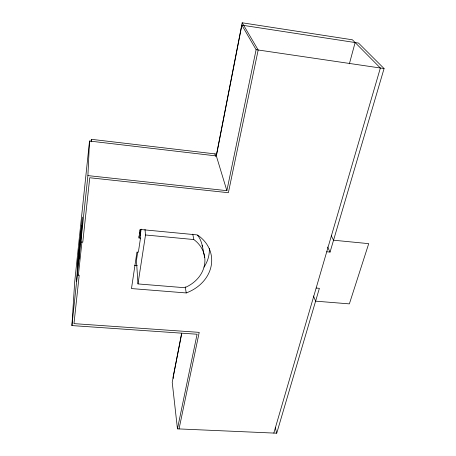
<?xml version="1.0" encoding="UTF-8"?>
<svg xmlns="http://www.w3.org/2000/svg" width="456" height="456" viewBox="0 0 456 456"><rect width="100%" height="100%" fill="white"/><g stroke="black" fill="none" stroke-linecap="round" stroke-linejoin="round"><path stroke-width="0.68" d="M91.234 141.81L91.342 139.314L216.594 154.082L242.187 22.8L352.408 39.797L380.367 68.012L273.822 433.075M87.911 175.606L89.519 141.046L216.343 155.935L226.866 190.671L87.911 175.606L71.917 325.573L197.083 334.237L177.452 428.857L276.729 433.2L319.382 288.329L316.15 288.055M81.345 237.2L82.445 217.09L77.891 260.08L76.619 281.495M78.375 275.179L80.108 259.071L79.087 258.734L80.062 241.674M71.917 325.573L74.664 282.241L89.519 141.046M91.114 141.434L91.342 139.314M81.938 242.056L80.165 258.552L79.087 258.734M140.488 238.152L139.034 238.015L140.317 229.465L197.385 234.925A40.014 33.761 -8.2 0 1 186.225 292.946L131.476 288.568L136.931 252.105L138.362 252.236L140.488 238.152L139.838 229.818M137.701 252.145L136.447 260.501L137.974 283.923L184.657 287.719A34.172 28.842 -8.1 0 0 193.828 239.548L192.768 234.156M140.214 235.427L141.155 229.157M137.974 283.923L145.51 234.982L145.008 229.345M181.67 333.205L173.103 377.152L173.251 378.44M181.739 333.376L172.214 382.213L177.452 428.857M216.343 155.935L241.857 25.148L358.524 43.063L384.083 68.56L330.053 252.082L326.741 251.769M226.866 190.671L256.107 49.687L241.857 25.148M179.048 428.931L199.215 332.367L73.975 323.629L79.207 275.247L77.303 275.093L78.329 257.646L81.755 225.31L80.837 241.959L82.787 242.136L89.746 177.755L228.376 192.711L258.181 49.995L242.187 22.8M349.37 63.829L355.127 42.539M134.491 265.346L137.313 265.591M145.51 234.982L193.828 239.548M256.107 49.687L384.083 68.56M197.585 235.302C202.766 241.532 202.715 250.122 204.761 257.589M331.324 235.82L333.547 240.209L368.722 243.652L349.37 303.878L315.603 301.154L313.471 295.967M327.585 247.004L330.053 252.082M214.873 153.877L215.631 156.397M275.276 427.728L276.729 433.2M202.145 245.237L202.424 246.571M185.244 286.835L186.225 292.946M139.804 232.839L139.827 233.147M138.88 235.934L139.034 238.015M209.321 248.48A39.125 33.294 -8 0 1 203.992 267.125"/></g></svg>
